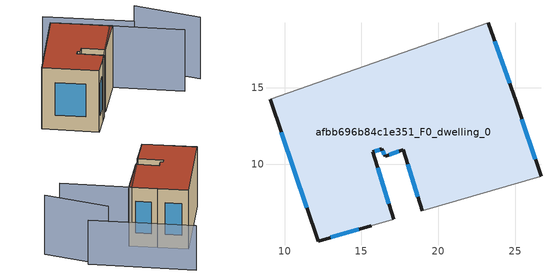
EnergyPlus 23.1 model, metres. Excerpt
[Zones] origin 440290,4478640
afbb696b84c1e351_F0_dwelling_0
 floor ground (EU_floor_Construction): 23.26,19.21 25.07,14.06 26.69,9.21 18.97,6.96 17.72,10.96 16.54,10.52 16.34,11 15.73,10.82 17.11,6.41 15.63,6 12.17,5.01 9.04,14.24 z0
 wall outside (EU_wall_Construction): 17.11,6.41 15.73,10.82 16.34,11 16.54,10.52 17.72,10.96 18.97,6.96 / 9.04,14.24 12.17,5.01 15.63,6 / 26.69,9.21 25.07,14.06 23.26,19.21 z0:12
 wall adiabatic (EU_wall_Construction): 15.63,6 17.11,6.41 / 23.26,19.21 9.04,14.24 / 18.97,6.96 26.69,9.21 z0:12
 window (EU_Window_Construction): 15.87,10.86 16.19,10.96 / 16.79,7.44 16.06,9.79 / 12.98,5.24 14.82,5.77 / 9.78,12.07 11.44,7.17 / 24.64,15.27 23.68,18 / 26.31,10.35 25.45,12.93 / 18.01,10.02 18.67,7.9 / 16.82,10.62 17.44,10.86 / 16.38,10.89 16.5,10.64 z2.81:9.19
 roof outside (EU_roof_Construction): 26.69,9.21 25.07,14.06 23.26,19.21 9.04,14.24 12.17,5.01 15.63,6 17.11,6.41 15.73,10.82 16.34,11 16.54,10.52 17.72,10.96 18.97,6.96 z12
shading: 15.63,6 26.59,9.68 / 26.59,9.68 30.64,-2.36 / 35.46,-2.98 34.28,8.71 z0:12; 35.42,5.37 29.24,23.37 z0:9
[Building]
EU S2 Campaign: North Axis=0; Terrain=City; Solar Distribution=FullExterior
[Site:Location]
Madrid: Latitude=40.5; Longitude=-3.5; Time Zone=1; Elevation=609
[SizingPeriod:WeatherFileDays]
AnnualSizingPeriod: Begin Month=1; Begin Day of Month=1; End Month=12; End Day of Month=31; Day of Week for Start Day=Monday; Use Weather File Daylight Saving Period=No; Use Weather File Rain and Snow Indicators=No
[MATERIAL]
EU_InternalMass_Material: Roughness=MediumRough; Thickness=0.1; Conductivity=1; Density=1800; Specific Heat=900; Thermal Absorptance=0.9; Solar Absorptance=0.7; Visible Absorptance=0.7
[MATERIAL:NOMASS] Roughness=MediumRough; Thermal Absorptance=0.9; Solar Absorptance=0.7; Visible Absorptance=0.7
Name | Thermal Resistance
EU_wall_NoMass | 0.419739
EU_roof_NoMass | 0.352165
EU_floor_NoMass | 0.608284
[WINDOWMATERIAL:SIMPLEGLAZINGSYSTEM]
EU_Window_SimpleGlazing: UFactor=4.8352; Solar Heat Gain Coefficient=0.85; Visible Transmittance=0.85
[CONSTRUCTION]
EU_wall_Construction: EU_wall_NoMass
EU_roof_Construction: EU_roof_NoMass
EU_floor_Construction: EU_floor_NoMass
EU_InternalMass_Construction: EU_InternalMass_Material
EU_Window_Construction: EU_Window_SimpleGlazing
[ZONE]
afbb696b84c1e351_F0_dwelling_0: Type=1; Multiplier=1; Ceiling Height=autocalculate; Volume=1741.65; Floor Area=autocalculate; Part of Total Floor Area=Yes
[INTERNALMASS]
afbb696b84c1e351_F0_dwelling_0_EU_InternalMass: Construction=EU_InternalMass_Construction; Zone or ZoneList=afbb696b84c1e351_F0_dwelling_0; Surface Area=145.137
[OTHEREQUIPMENT]
EU_Step8_InternalGain_afbb696b84c1e351_F0_dwelling_0_f000: Fuel Type=Electricity; Zone or ZoneList or Space or SpaceList=afbb696b84c1e351_F0_dwelling_0; Schedule=EU_Step8_GainSchedule_afbb696b84c1e351_F0_dwelling_0_f000; Design Level Calculation Method=Watts/Area; Power per Zone Floor Area=1; Fraction Latent=0; Fraction Radiant=0; Fraction Lost=0; Carbon Dioxide Generation Rate=0; EndUse Subcategory=EU_Step8_InternalGains
[ZONEVENTILATION:DESIGNFLOWRATE]
EU_ConstantAir_afbb696b84c1e351_F0_dwelling_0: Zone or ZoneList or Space or SpaceList=afbb696b84c1e351_F0_dwelling_0; Schedule=EU_AlwaysOn; Design Flow Rate Calculation Method=AirChanges/Hour; Air Changes per Hour=0.703302; Ventilation Type=Natural; Fan Pressure Rise=0; Fan Total Efficiency=1; Constant Term Coefficient=1; Temperature Term Coefficient=0; Velocity Term Coefficient=0; Velocity Squared Term Coefficient=0; Minimum Indoor Temperature=-100; Maximum Indoor Temperature=100; Delta Temperature=-100; Minimum Outdoor Temperature=-100; Maximum Outdoor Temperature=100; Maximum Wind Speed=40
[HVACTEMPLATE:THERMOSTAT]
EU_HeatOnly_afbb696b84c1e351_F0_dwelling_0: Constant Heating Setpoint=20; Constant Cooling Setpoint=50
[HVACTEMPLATE:ZONE:IDEALLOADSAIRSYSTEM]
afbb696b84c1e351_F0_dwelling_0: Template Thermostat=EU_HeatOnly_afbb696b84c1e351_F0_dwelling_0; System Availability Schedule=EU_AlwaysOn; Maximum Heating Supply Air Temperature=50; Minimum Cooling Supply Air Temperature=13; Maximum Heating Supply Air Humidity Ratio=0.0156; Minimum Cooling Supply Air Humidity Ratio=0.0077; Heating Limit=NoLimit; Cooling Limit=NoLimit; Heating Availability Schedule=EU_AlwaysOn; Cooling Availability Schedule=EU_CoolingOff; Dehumidification Control Type=ConstantSensibleHeatRatio; Cooling Sensible Heat Ratio=0.7; Dehumidification Setpoint=60; Humidification Control Type=None; Humidification Setpoint=30; Outdoor Air Method=None; Outdoor Air Flow Rate per Person=0.00944; Outdoor Air Flow Rate per Zone Floor Area=0; Outdoor Air Flow Rate per Zone=0; Demand Controlled Ventilation Type=None; Outdoor Air Economizer Type=NoEconomizer; Heat Recovery Type=None; Sensible Heat Recovery Effectiveness=0.7; Latent Heat Recovery Effectiveness=0.65
[SIZING:ZONE]
afbb696b84c1e351_F0_dwelling_0: Zone Cooling Design Supply Air Temperature Input Method=SupplyAirTemperature; Zone Cooling Design Supply Air Temperature=13; Zone Heating Design Supply Air Temperature Input Method=SupplyAirTemperature; Zone Heating Design Supply Air Temperature=50; Zone Cooling Design Supply Air Humidity Ratio=0.008; Zone Heating Design Supply Air Humidity Ratio=0.008; Cooling Design Air Flow Method=DesignDay; Cooling Design Air Flow Rate=0; Cooling Minimum Air Flow per Zone Floor Area=0.000762; Cooling Minimum Air Flow=0; Cooling Minimum Air Flow Fraction=0.2; Heating Design Air Flow Method=DesignDay; Heating Design Air Flow Rate=0; Heating Maximum Air Flow per Zone Floor Area=0.002032; Heating Maximum Air Flow=0.141576; Heating Maximum Air Flow Fraction=0.3; Account for Dedicated Outdoor Air System=No; Dedicated Outdoor Air System Control Strategy=NeutralSupplyAir; Dedicated Outdoor Air Low Setpoint Temperature for Design=autosize; Dedicated Outdoor Air High Setpoint Temperature for Design=autosize; Zone Load Sizing Method=Sensible Load Only No Latent Load; Zone Latent Cooling Design Supply Air Humidity Ratio Input Method=HumidityRatioDifference; Zone Cooling Design Supply Air Humidity Ratio Difference=0.005; Zone Latent Heating Design Supply Air Humidity Ratio Input Method=HumidityRatioDifference; Zone Humidification Design Supply Air Humidity Ratio Difference=0.005
[SCHEDULE:CONSTANT]
Name | Hourly Value
EU_AlwaysOn | 1
EU_CoolingOff | 0
[SCHEDULE:FILE]
EU_Step8_GainSchedule_afbb696b84c1e351_F0_dwelling_0_f000: File=../../schedules/afbb696b84c1e351/afbb696b84c1e351_F0_dwelling_0_f000_gain.csv; Column Number=1; Rows to Skip at Top=0; Number of Hours of Data=8760; Column Separator=Comma; Interpolate to Timestep=No; Minutes per Item=60; Adjust Schedule for Daylight Savings=Yes
